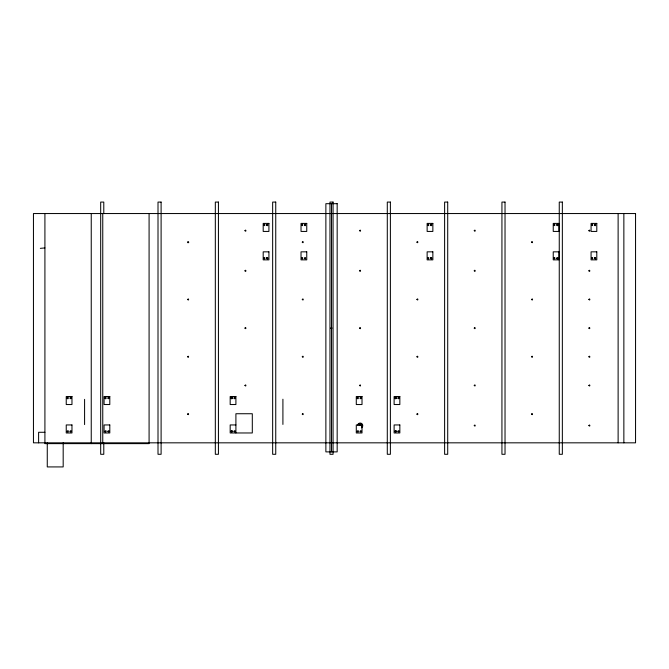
<?xml version="1.0" encoding="UTF-8"?>
<svg xmlns="http://www.w3.org/2000/svg" width="669" height="669" viewBox="0 0 669 669"><rect width="100%" height="100%" fill="white"/><g stroke="black" fill="none" stroke-linecap="round" stroke-linejoin="round"><path stroke-width="1" d="M188.792 242.245C186.768 239.903 188.265 244.528 188.215 242.203M359.863 425.149L360.491 425.149M44.915 247.94L40.332 248.341M235.906 424.949L230.178 424.949L230.178 432.968L252.305 432.968L252.305 413.735L235.906 413.735L235.906 432.968M44.915 432.283L38.61 432.283L38.61 442.828M623.859 213.545L623.859 442.828M618.123 213.545L618.123 442.828M331.523 203.685L331.523 451.884M282.912 399.209L282.912 424.43M149.087 213.545L149.087 443.631L44.915 443.631L44.915 213.545M103.787 213.545L103.787 202.08L100.685 202.08L100.685 454.293L103.787 454.293L103.787 442.828M102.758 213.545L102.758 443.631M91.243 213.545L91.243 443.631M84.587 399.36L84.587 424.581M63.179 442.828L63.179 466.92L47.265 466.92L47.265 442.828M358.166 425.191A2.066 2.066 0 0 1 361.168 423.82A2.066 2.066 0 0 1 361.636 427.09M359.454 425.166A0.861 0.861 0 0 1 360.9 425.166M357.656 425.083A2.576 2.576 0 0 1 361.653 423.51A2.576 2.576 0 0 1 361.578 427.8M67.101 398.063C68.389 400.681 69.108 395.697 67.109 398.013M67.101 431.313C68.372 433.922 69.15 428.946 67.109 431.262M70.019 398.072C71.499 400.388 71.608 395.772 70.028 398.022M70.019 431.313C71.349 433.696 71.759 429.046 70.028 431.271M104.933 398.063C106.279 400.681 106.848 395.697 104.941 398.013M104.933 431.313C106.254 433.922 106.881 428.946 104.941 431.262M107.851 398.072C109.331 400.388 109.44 395.772 107.86 398.022M107.851 431.313C109.181 433.696 109.591 429.046 107.86 431.271M187.638 299.486C188.917 301.435 188.951 297.529 187.646 299.444M187.638 356.803C188.967 358.726 188.825 354.93 187.655 356.728M187.638 414.128C189.202 415.984 188.549 412.087 187.638 414.128M231.039 398.063C232.519 400.656 232.753 395.655 231.039 398.013M231.206 398.08C232.636 399.97 232.31 396.107 231.206 398.038M231.039 431.313C232.503 433.897 232.795 428.904 231.039 431.262M231.206 431.321C232.636 433.219 232.31 429.347 231.206 431.279M233.958 398.072C235.337 400.438 235.538 395.881 233.966 398.022M233.958 431.313C235.371 433.663 235.547 429.122 233.966 431.271M244.963 230.696C246.351 232.62 246.133 228.706 244.963 230.663M244.963 270.828C246.301 272.776 246.175 268.829 244.963 270.828M244.963 328.144C246.46 329.993 245.983 326.204 244.963 328.103M244.963 385.469C246.359 387.435 246.058 383.454 244.963 385.469M263.77 224.96C265.024 227.368 265.56 222.702 263.77 224.909M263.77 258.209C265.024 260.617 265.56 255.951 263.77 258.159M266.58 224.96C268.052 227.544 268.302 222.543 266.58 224.901M266.739 224.968C268.177 226.858 267.834 222.994 266.747 224.926M266.58 258.201C268.052 260.793 268.302 255.792 266.58 258.15M266.739 258.217C268.177 260.107 267.834 256.235 266.747 258.175M301.602 224.96C302.865 227.368 303.375 222.71 301.602 224.909M301.602 258.209C302.865 260.617 303.375 255.951 301.602 258.159M302.279 242.161C303.684 244.076 303.45 240.129 302.279 242.161M304.412 224.96C305.892 227.544 306.118 222.551 304.412 224.901M302.279 299.486C303.684 301.41 303.383 297.538 302.288 299.444M304.412 258.201C305.892 260.785 306.118 255.801 304.412 258.15M302.279 356.803C303.701 358.684 303.45 354.846 302.296 356.728M302.279 414.128C303.776 416.001 303.325 412.096 302.279 414.128M330.938 328.144C332.317 330.076 332.083 326.138 330.946 328.103M359.604 230.696C360.984 232.611 360.808 228.731 359.604 230.663M359.604 270.828C361.135 272.676 360.608 268.796 359.604 270.828M359.604 328.144C361.043 330.034 360.683 326.163 359.604 328.103M357.146 398.063C358.484 400.647 359.144 395.688 357.146 398.013M357.146 431.313C358.467 433.897 359.178 428.938 357.146 431.262M359.604 385.469C361.051 387.401 360.616 383.421 359.604 385.469M360.064 398.072C361.36 400.472 361.795 395.822 360.073 398.022M360.064 431.313C361.519 433.663 361.645 429.038 360.073 431.271M394.978 398.063C396.316 400.647 396.993 395.68 394.978 398.013M395.145 398.08C396.583 399.97 396.215 396.098 395.145 398.038M394.978 431.313C396.299 433.897 397.026 428.929 394.978 431.262M395.145 431.321C396.583 433.211 396.215 429.347 395.145 431.279M397.896 398.072C399.201 400.472 399.594 395.822 397.904 398.022M397.896 431.313C399.36 433.663 399.452 429.046 397.904 431.271M416.921 242.161C418.317 244.11 418 240.138 416.921 242.161M416.921 299.486C418.426 301.343 417.974 297.479 416.929 299.444M416.921 356.803C418.351 358.684 418 354.888 416.938 356.728M416.921 414.128C418.2 416.118 418.125 412.129 416.921 414.128M427.708 224.96C428.988 227.351 429.465 222.744 427.708 224.909M427.708 258.209C428.988 260.601 429.465 255.993 427.708 258.159M430.518 224.96C431.814 227.552 432.534 222.626 430.518 224.901M430.677 224.968C432.124 226.858 431.756 222.986 430.685 224.926M430.518 258.201C431.814 260.793 432.534 255.876 430.518 258.15M430.677 258.217C432.124 260.107 431.756 256.235 430.685 258.175M474.246 230.696C475.592 232.628 475.475 228.731 474.246 230.663M474.246 270.828C475.768 272.701 475.207 268.796 474.246 270.828M474.246 328.144C475.676 330.043 475.35 326.171 474.246 328.103M474.246 385.469C475.701 387.368 475.299 383.412 474.246 385.469M474.246 425.593C475.692 427.458 475.299 423.703 474.254 425.509M531.562 242.161C533.068 244.068 532.499 240.112 531.562 242.161M531.562 299.486C532.85 301.418 532.917 297.538 531.571 299.444M531.562 356.803C533.059 358.659 532.566 354.879 531.579 356.728M531.562 414.128C533.101 416.001 532.499 412.087 531.562 414.128M553.815 224.96C555.395 227.276 555.17 222.66 553.815 224.909M553.815 258.209C555.395 260.525 555.17 255.901 553.815 258.159M556.625 224.96C557.904 227.569 558.64 222.585 556.625 224.901M556.625 258.201C557.904 260.818 558.64 255.834 556.625 258.15M588.887 230.696C590.267 232.62 590.091 228.698 588.887 230.663M588.887 270.828C590.275 272.76 589.983 268.821 588.887 270.828M588.887 299.486C590.359 301.368 589.958 297.488 588.887 299.444M591.647 224.96C593.261 227.259 592.977 222.626 591.647 224.909M588.887 328.144C590.393 330.018 589.815 326.171 588.887 328.103M591.647 258.209C593.261 260.509 592.977 255.876 591.647 258.159M588.887 356.803C590.376 358.651 589.933 354.854 588.896 356.728M594.457 224.96C595.803 227.569 596.363 222.593 594.457 224.901M588.887 385.469C590.225 387.393 590.117 383.513 588.887 385.469M594.616 224.968C596.121 226.816 595.636 223.028 594.624 224.926M594.457 258.201C595.803 260.81 596.363 255.834 594.457 258.15M594.616 258.217C596.121 260.065 595.636 256.269 594.624 258.175M588.887 425.593C590.393 427.399 589.974 423.669 588.896 425.509M161.104 202.08L158.009 202.08L158.009 454.293L161.104 454.293L161.104 202.08M218.429 202.08L215.326 202.08L215.326 454.293L218.429 454.293L218.429 202.08M275.745 202.08L272.651 202.08L272.651 454.293L275.745 454.293L275.745 202.08M333.07 202.08L329.968 202.08L329.968 454.293L333.07 454.293L333.07 202.08M390.387 202.08L387.292 202.08L387.292 454.293L390.387 454.293L390.387 202.08M447.712 202.08L444.617 202.08L444.617 454.293L447.712 454.293L447.712 202.08M505.028 202.08L501.934 202.08L501.934 454.293L505.028 454.293L505.028 202.08M562.353 202.08L559.259 202.08L559.259 454.293L562.353 454.293L562.353 202.08M337.168 203.685L325.87 203.685L325.87 451.884L337.168 451.884L337.168 203.685M635.55 213.545L33.45 213.545L33.45 442.828L635.55 442.828L635.55 213.545M268.921 223.404L263.193 223.404L263.193 231.432L268.921 231.432L268.921 223.404M306.753 223.404L301.025 223.404L301.025 231.432L306.753 231.432L306.753 223.404M432.86 223.404L427.131 223.404L427.131 231.432L432.86 231.432L432.86 223.404M558.966 223.404L553.238 223.404L553.238 231.432L558.966 231.432L558.966 223.404M596.798 223.404L591.07 223.404L591.07 231.432L596.798 231.432L596.798 223.404M268.921 251.837L263.193 251.837L263.193 259.865L268.921 259.865L268.921 251.837M306.753 251.837L301.025 251.837L301.025 259.865L306.753 259.865L306.753 251.837M432.86 251.837L427.131 251.837L427.131 259.865L432.86 259.865L432.86 251.837M558.966 251.837L553.238 251.837L553.238 259.865L558.966 259.865L558.966 251.837M596.798 251.837L591.07 251.837L591.07 259.865L596.798 259.865L596.798 251.837M71.968 396.516L66.239 396.516L66.239 404.536L71.968 404.536L71.968 396.516M109.8 396.516L104.071 396.516L104.071 404.536L109.8 404.536L109.8 396.516M235.906 396.516L230.178 396.516L230.178 404.536L235.906 404.536L235.906 396.516M362.013 396.516L356.284 396.516L356.284 404.536L362.013 404.536L362.013 396.516M399.845 396.516L394.116 396.516L394.116 404.536L399.845 404.536L399.845 396.516M71.968 424.949L66.239 424.949L66.239 432.968L71.968 432.968L71.968 424.949M109.8 424.949L104.071 424.949L104.071 432.968L109.8 432.968L109.8 424.949M362.013 424.949L356.284 424.949L356.284 432.968L362.013 432.968L362.013 424.949M399.845 424.949L394.116 424.949L394.116 432.968L399.845 432.968L399.845 424.949"/></g></svg>
